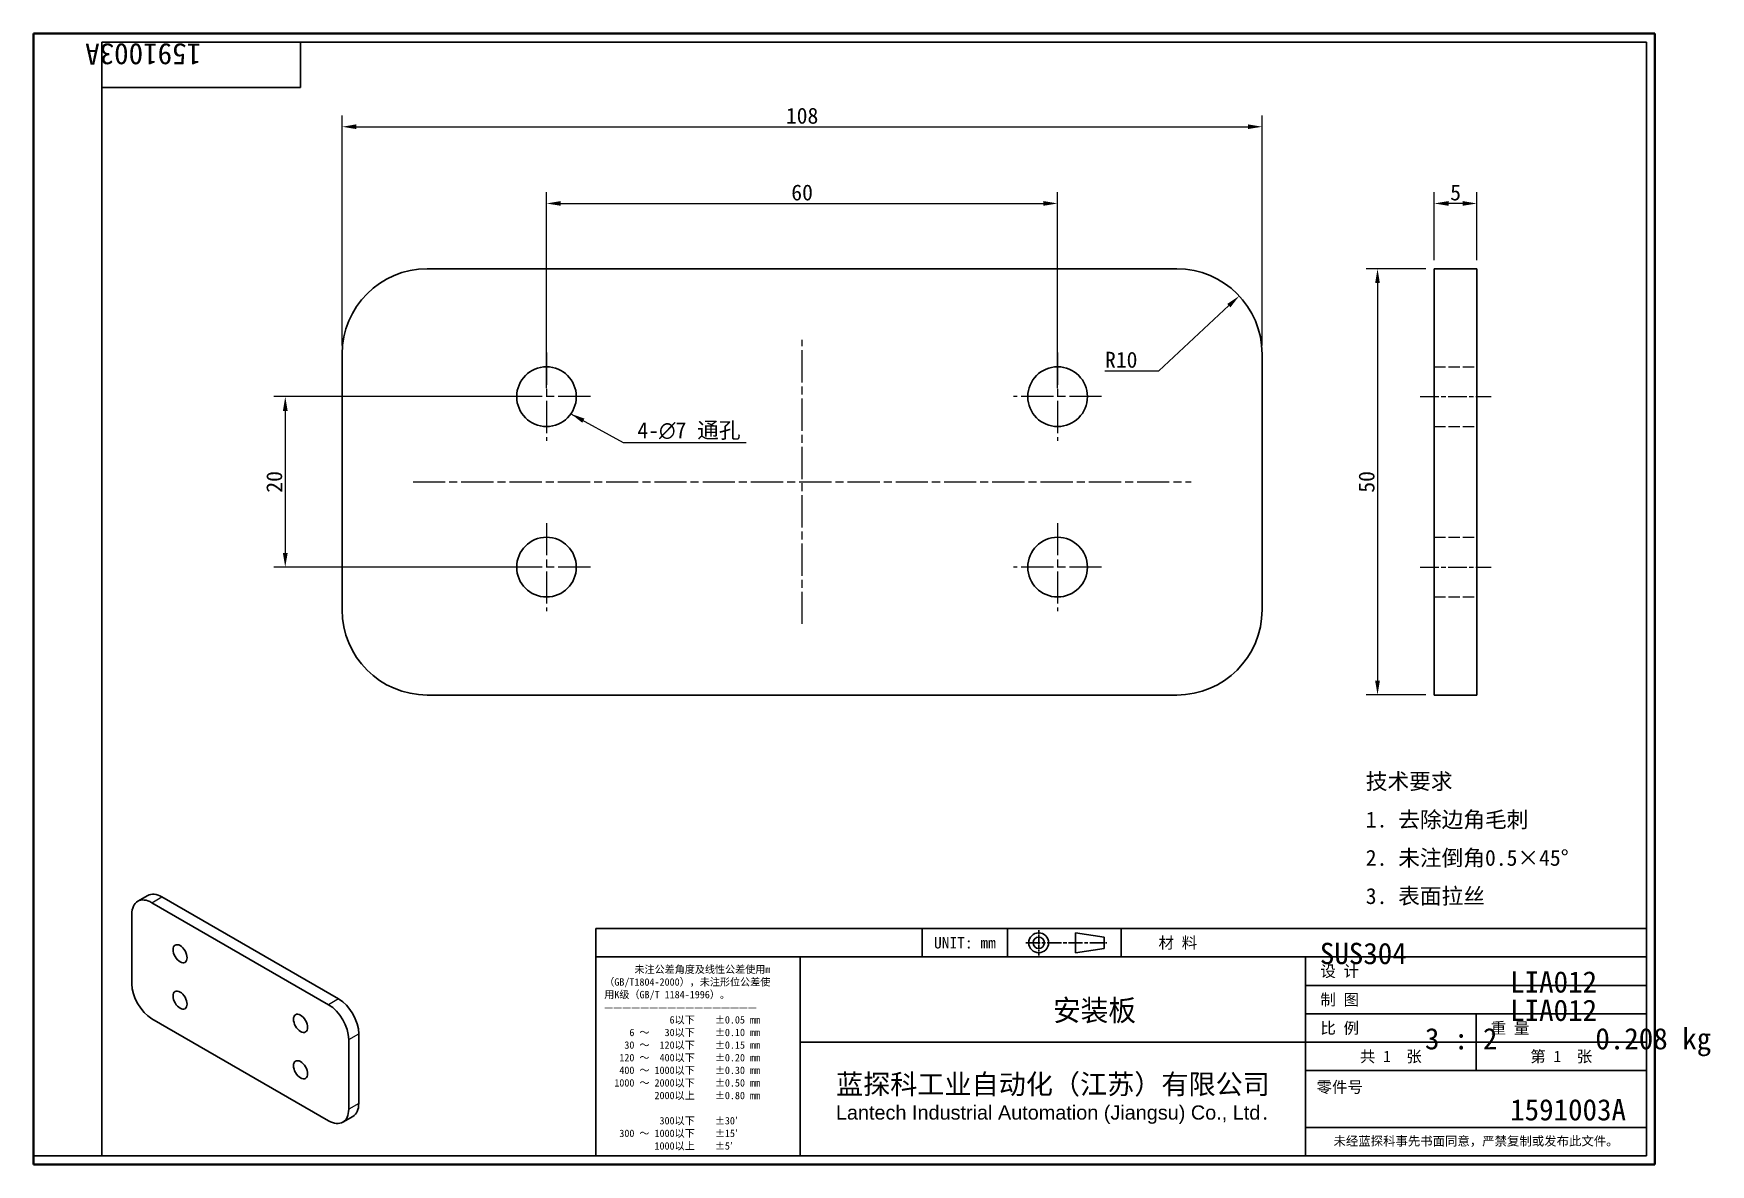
# Model space of a CAD drawing. Header units: millimetres. Extents: x 4 to 201, y 4 to 136.
import ezdxf
from ezdxf.enums import TextEntityAlignment as Align

# ---------------------------------------------------------------- set-up
doc = ezdxf.new("R2018")
doc.units = ezdxf.units.MM
doc.header["$LTSCALE"] = 0.666667
doc.linetypes.add('CHAIN', pattern=[0.3543, 0.2362, -0.0295, 0.0591, -0.0295])
doc.linetypes.add('DASHED', pattern=[0.2067, 0.1654, -0.0413])
for name, color, linetype, lineweight in [('1', 7, 'Continuous', 18), ('可见 (ISO)', 7, 'Continuous', 25), ('可见窄的 (ISO)', 7, 'Continuous', 18), ('图框 (ISO)', 7, 'Continuous', 35), ('标题 (ISO)', 7, 'Continuous', 25)]:
    doc.layers.add(name, color=color, linetype=linetype, lineweight=lineweight)
for name, color, linetype, lineweight, true_color in [('中心标记 (ISO)', 1, 'CHAIN', 18, 0xff0000), ('中心线 (ISO)', 1, 'CHAIN', 18, 0xff0000), ('尺寸 (ISO)', 7, 'Continuous', 18, 0x008000), ('符号 (ISO)', 7, 'Continuous', 18, 0x008000), ('隐藏 (ISO)', 5, 'DASHED', 18, 0x0000ff)]:
    doc.layers.add(name, color=color, linetype=linetype, lineweight=lineweight, true_color=true_color)
doc.styles.get("Standard").update_dxf_attribs({"font": 'simfang.ttf'})
doc.styles.add('文本样式164', font='SimSun.ttf')
doc.styles.add('最新国标', font='simfang.ttf')
doc.styles.add('注释文本 (ISO)', font='simfang.ttf')
doc.dimstyles.new('默认 (GB)', dxfattribs={"dimscale": 0.666667, "dimtxt": 2.8, "dimasz": 2.5, "dimexe": 2, "dimexo": 1.5, "dimgap": 0.5, "dimtad": 1, "dimtoh": 1, "dimdsep": 46, "dimtxsty": '最新国标', "dimcen": 0.09, "dimdle": 10, "dimclrd": 256, "dimclre": 256, "dimclrt": 256, "dimaunit": 1, "dimadec": 3, "dimazin": 2, "dimtfac": 0.535714, "dimtdec": 3, "dimtmove": 0, "dimatfit": 3, "dimfxl": 0, "dimtolj": 1, "dimlwd": -1, "dimlwe": -1, "dimarcsym": 0})
doc.dimstyles.new('默认 (GB)$7', dxfattribs={"dimscale": 0.666667, "dimtxt": 2.8, "dimasz": 2.5, "dimexe": 2, "dimexo": 1.5, "dimgap": 0.5, "dimtad": 1, "dimtoh": 1, "dimdsep": 46, "dimtxsty": '最新国标', "dimcen": 0.09, "dimdle": 10, "dimclrd": 256, "dimclre": 256, "dimclrt": 256, "dimaunit": 1, "dimadec": 3, "dimazin": 2, "dimtfac": 0.535714, "dimtdec": 3, "dimtmove": 0, "dimatfit": 3, "dimfxl": 0, "dimtolj": 1, "dimlwd": -1, "dimlwe": -1, "dimarcsym": 0})

# ---------------------------------------------------------------- blocks, each defined once
blk = doc.blocks.new('图框 最新国标')
at = {"layer": '图框 (ISO)'}
for p, q in [((6, 7), (6, 204.5)), ((6, 204.5), (291.5, 204.5)), ((291.5, 204.5), (291.5, 5.5)), ((6, 7), (6, 5.5)), ((6, 7), (6, 5.5)), ((291.5, 5.5), (6, 5.5))]:
    blk.add_line(p, q, dxfattribs=at)
at = {"layer": '图框 (ISO)', "color": 7, "linetype": 'Continuous', "lineweight": 25}
for p, q in [((18, 203), (290, 203)), ((18, 7), (18, 203)), ((18, 203), (290, 203)), ((53, 203), (53, 195)), ((290, 203), (290, 7)), ((290, 203), (290, 7)), ((53, 195), (18, 195)), ((290, 7), (6, 7)), ((290, 7), (18, 7))]:
    blk.add_line(p, q, dxfattribs=at)
at = {"layer": '图框 (ISO)', "lineweight": 30}
blk.add_attdef('零件代号', text='', height=2.5, rotation=180, dxfattribs=at).set_placement((35.5, 199), align=Align.MIDDLE_CENTER)
blk = doc.blocks.new('标题栏 最新国标')
at = {"layer": '标题 (ISO)'}
for p, q in [((381.98, -183.84), (196.98, -183.84)), ((196.98, -183.84), (196.98, -223.84)), ((254.48, -183.84), (254.48, -188.84)), ((269.48, -183.84), (269.48, -188.84)), ((281.48, -188.09), (281.48, -184.59)), ((281.48, -184.59), (286.48, -185.34)), ((286.48, -185.34), (286.48, -187.34)), ((289.48, -183.84), (289.48, -188.84)), ((381.98, -223.84), (381.98, -183.84)), ((383.48, -183.84), (383.48, -225.34)), ((196.98, -188.84), (381.98, -188.84)), ((232.98, -188.84), (232.98, -223.84)), ((286.48, -187.34), (281.48, -188.09)), ((321.98, -188.84), (321.98, -223.84)), ((321.98, -193.84), (381.98, -193.84)), ((321.98, -198.84), (381.98, -198.84)), ((351.98, -198.84), (351.98, -208.84)), ((321.98, -203.84), (232.98, -203.84)), ((321.98, -203.84), (381.98, -203.84)), ((321.98, -208.84), (381.98, -208.84)), ((321.98, -218.84), (381.98, -218.84)), ((196.98, -223.84), (381.98, -223.84)), ((383.48, -225.34), (196.98, -225.34))]:
    blk.add_line(p, q, dxfattribs=at)
at = {"layer": '标题 (ISO)', "linetype": 'CHAIN', "ltscale": 5.000333}
blk.add_line((274.98, -184.09), (274.98, -188.59), dxfattribs=at)
at = {"layer": '标题 (ISO)', "linetype": 'CHAIN', "ltscale": 15.834605}
blk.add_line((272.73, -186.34), (286.98, -186.34), dxfattribs=at)
at = {"layer": '标题 (ISO)'}
for radius in [1.75, 1]:
    blk.add_circle((274.98, -186.34), radius, dxfattribs=at)
at = {"layer": '1', "style": '文本样式164'}
for s, p in [('UNIT: mm', (261.98, -186.34)), ('材 料', (299.48, -186.34)), ('设 计', (327.98, -191.34)), ('制 图', (327.98, -196.34)), ('比 例', (327.98, -201.34)), ('重 量', (357.98, -201.34)), ('共 1  张', (336.98, -206.34)), ('第 1  张', (366.98, -206.34))]:
    blk.add_text(s, height=2, dxfattribs=at).set_placement(p, align=Align.MIDDLE_CENTER)
at = {"layer": '标题 (ISO)', "style": '注释文本 (ISO)'}
for s, insert, char_height, attachment_point, line_spacing_factor in [('\\fSimSun|b0|i0;{\\H1.3000;      未注公差角度及线性公差使用m\\P}\\fSimSun|b0|i0;{\\H1.3000;（GB/T1804-2000），未注形位公差使\\P}\\fSimSun|b0|i0;{\\H1.3000;用K级（GB/T 1184-1996）。\\P}\\fSimSun|b0|i0;{\\H1.3000;—————————————————\\P}\\fSimSun|b0|i0;{\\H1.3000;             6以下    ±0.05 mm\\P}\\fSimSun|b0|i0;{\\H1.3000;     6 ～   30以下    ±0.10 mm\\P}\\fSimSun|b0|i0;{\\H1.3000;    30 ～  120以下    ±0.15 mm\\P}\\fSimSun|b0|i0;{\\H1.3000;   120 ～  400以下    ±0.20 mm\\P}\\fSimSun|b0|i0;{\\H1.3000;   400 ～ 1000以下    ±0.30 mm\\P}\\fSimSun|b0|i0;{\\H1.3000;  1000 ～ 2000以下    ±0.50 mm\\P}\\fSimSun|b0|i0;{\\H1.3000;          2000以上    ±0.80 mm\\P}\\fSimSun|b0|i0;{\\H1.3000;\\P}\\fSimSun|b0|i0;{\\H1.3000;           300以下    ±30′\\P}\\fSimSun|b0|i0;{\\H1.3000;   300 ～ 1000以下    ±15′\\P}\\fSimSun|b0|i0;{\\H1.3000;          1000以上    ±5′}', (198.48, -206.63), 1.3, 4, 1.023913), ('\\pxsm0.94;\\fMicrosoft YaHei|b0|i0;{\\H3.5000;蓝探科工业自动化（江苏）有限公司\\P}\\fArial|b0|i0;{\\H2.5000;Lantech Industrial Automation (Jiangsu) Co., Ltd}\\fFangSong|b0|i0;{\\H2.5000;.}', (277.48, -213.84), 2, 5, 0.978695)]:
    blk.add_mtext(s, dxfattribs=dict(at, insert=insert, char_height=char_height, attachment_point=attachment_point, line_spacing_factor=line_spacing_factor))
at = {"layer": '标题 (ISO)', "attachment_point": 5, "style": '注释文本 (ISO)'}
for s, insert, char_height in [('\\fFangSong|b0|i0;零件号', (327.98, -211.84), 2), ('\\fSimSun|b0|i0;{\\H1.6000;未经蓝探科事先书面同意，严禁复制或发布此文件。}', (351.98, -221.34), 1.6)]:
    blk.add_mtext(s, dxfattribs=dict(at, insert=insert, char_height=char_height))
at = {"layer": '标题 (ISO)', "lineweight": 30, "flags": 104}
for tag, height, p in [('材料', 2, (324.48, -186.34)), ('设计人', 2, (357.98, -191.34)), ('库存编号', 3.5, (277.48, -196.34)), ('设计人', 2, (357.98, -196.34)), ('视图比例', 2, (342.98, -201.34)), ('质量\\P3;', 2, (372.98, -201.34)), ('零件代号', 3.5, (357.98, -213.84))]:
    blk.add_attdef(tag, text='', height=height, dxfattribs=at).set_placement(p, align=Align.MIDDLE_CENTER)
blk = doc.blocks.new('*D5')
at = {"layer": 'Defpoints', "color": 0, "transparency": 16777216}
for p in [(124.22, 116.4), (64.22, 93.74), (124.22, 93.74)]:
    blk.add_point(p, dxfattribs=at)
at = {"layer": '尺寸 (ISO)', "color": 116, "true_color": 0x00803f, "transparency": 16777216}
for p, q in [((64.22, 94.74), (64.22, 117.74)), ((65.88, 116.4), (122.55, 116.4)), ((124.22, 94.74), (124.22, 117.74))]:
    blk.add_line(p, q, dxfattribs=at)
for points in [[(65.88, 116.68), (65.88, 116.13), (64.22, 116.4)], [(122.55, 116.68), (122.55, 116.13), (124.22, 116.4)]]:
    blk.add_solid(points, dxfattribs=at)
at = {"layer": '尺寸 (ISO)', "transparency": 16777216, "insert": (94.22, 117.68), "char_height": 1.867, "attachment_point": 5, "style": '最新国标'}
blk.add_mtext('\\A1;60', dxfattribs=at)
blk = doc.blocks.new('*D6')
at = {"layer": 'Defpoints', "color": 0, "transparency": 16777216}
for p in [(168.43, 116.4), (168.43, 108.74), (173.43, 108.74)]:
    blk.add_point(p, dxfattribs=at)
at = {"layer": '尺寸 (ISO)', "color": 116, "true_color": 0x00803f, "transparency": 16777216}
for p, q in [((168.43, 109.74), (168.43, 117.74)), ((171.77, 116.4), (170.1, 116.4)), ((173.43, 109.74), (173.43, 117.74))]:
    blk.add_line(p, q, dxfattribs=at)
for points in [[(170.1, 116.68), (170.1, 116.13), (168.43, 116.4)], [(171.77, 116.68), (171.77, 116.13), (173.43, 116.4)]]:
    blk.add_solid(points, dxfattribs=at)
at = {"layer": '尺寸 (ISO)', "transparency": 16777216, "insert": (170.93, 117.68), "char_height": 1.867, "attachment_point": 5, "style": '最新国标'}
blk.add_mtext('\\A1;5', dxfattribs=at)
blk = doc.blocks.new('*D7')
at = {"layer": 'Defpoints', "color": 0, "transparency": 16777216}
for p in [(64.22, 93.74), (33.55, 73.74), (64.22, 73.74)]:
    blk.add_point(p, dxfattribs=at)
at = {"layer": '尺寸 (ISO)', "color": 116, "true_color": 0x00803f, "transparency": 16777216}
for p, q in [((63.22, 93.74), (32.22, 93.74)), ((33.55, 92.07), (33.55, 75.4)), ((63.22, 73.74), (32.22, 73.74))]:
    blk.add_line(p, q, dxfattribs=at)
for points in [[(33.27, 92.07), (33.83, 92.07), (33.55, 93.74)], [(33.27, 75.4), (33.83, 75.4), (33.55, 73.74)]]:
    blk.add_solid(points, dxfattribs=at)
at = {"layer": '尺寸 (ISO)', "transparency": 16777216, "insert": (32.27, 83.74), "char_height": 1.867, "attachment_point": 5, "rotation": 90, "style": '最新国标'}
blk.add_mtext('\\A1;20', dxfattribs=at)
blk = doc.blocks.new('*D8')
at = {"layer": 'Defpoints', "color": 0, "transparency": 16777216}
for p in [(168.43, 108.74), (161.77, 58.74), (168.43, 58.74)]:
    blk.add_point(p, dxfattribs=at)
at = {"layer": '尺寸 (ISO)', "color": 116, "true_color": 0x00803f, "transparency": 16777216}
for p, q in [((167.43, 108.74), (160.43, 108.74)), ((161.77, 107.07), (161.77, 60.4)), ((167.43, 58.74), (160.43, 58.74))]:
    blk.add_line(p, q, dxfattribs=at)
for points in [[(161.49, 107.07), (162.04, 107.07), (161.77, 108.74)], [(161.49, 60.4), (162.04, 60.4), (161.77, 58.74)]]:
    blk.add_solid(points, dxfattribs=at)
at = {"layer": '尺寸 (ISO)', "transparency": 16777216, "insert": (160.49, 83.74), "char_height": 1.867, "attachment_point": 5, "rotation": 90, "style": '最新国标'}
blk.add_mtext('\\A1;50', dxfattribs=at)
blk = doc.blocks.new('*D9')
at = {"layer": 'Defpoints', "color": 0, "transparency": 16777216}
for p in [(148.22, 125.4), (40.22, 98.74), (148.22, 98.74)]:
    blk.add_point(p, dxfattribs=at)
at = {"layer": '尺寸 (ISO)', "color": 116, "true_color": 0x00803f, "transparency": 16777216}
for p, q in [((40.22, 99.74), (40.22, 126.74)), ((148.22, 99.74), (148.22, 126.74)), ((41.88, 125.4), (146.55, 125.4))]:
    blk.add_line(p, q, dxfattribs=at)
for points in [[(41.88, 125.68), (41.88, 125.13), (40.22, 125.4)], [(146.55, 125.68), (146.55, 125.13), (148.22, 125.4)]]:
    blk.add_solid(points, dxfattribs=at)
at = {"layer": '尺寸 (ISO)', "transparency": 16777216, "insert": (94.22, 126.68), "char_height": 1.867, "attachment_point": 5, "style": '最新国标'}
blk.add_mtext('\\A1;108', dxfattribs=at)
blk = doc.blocks.new('*D10')
at = {"layer": 'Defpoints', "color": 0, "transparency": 16777216}
for p in [(145.53, 105.55), (138.22, 98.74)]:
    blk.add_point(p, dxfattribs=at)
at = {"layer": '尺寸 (ISO)', "color": 116, "true_color": 0x00803f, "transparency": 16777216}
for p, q in [((136.11, 96.78), (144.31, 104.42)), ((129.75, 96.78), (136.11, 96.78))]:
    blk.add_line(p, q, dxfattribs=at)
blk.add_solid([(144.13, 104.62), (144.5, 104.21), (145.53, 105.55)], dxfattribs=at)
at = {"layer": '尺寸 (ISO)', "transparency": 16777216, "insert": (131.68, 98.05), "char_height": 1.867, "attachment_point": 5, "style": '最新国标'}
blk.add_mtext('\\A1;R10', dxfattribs=at)

msp = doc.modelspace()

# ---------------------------------------------------------------- linework, layer by layer
at = {"layer": '中心标记 (ISO)', "ltscale": 23.990969}
for p, q in [((64.216, 98.903), (64.216, 88.57)), ((124.216, 98.903), (124.216, 88.57)), ((69.382, 93.737), (59.049, 93.737)), ((129.382, 93.737), (119.049, 93.737)), ((64.216, 78.903), (64.216, 68.57)), ((124.216, 78.903), (124.216, 68.57)), ((69.382, 73.737), (59.049, 73.737)), ((129.382, 73.737), (119.049, 73.737))]:
    msp.add_line(p, q, dxfattribs=at)
at = {"layer": '中心线 (ISO)', "ltscale": 23.990969}
for p, q in [((94.216, 67.07), (94.216, 100.403)), ((48.549, 83.737), (139.882, 83.737))]:
    msp.add_line(p, q, dxfattribs=at)
at = {"layer": '中心线 (ISO)', "ltscale": 13.889993}
for p, q in [((166.765, 93.737), (175.099, 93.737)), ((166.765, 73.737), (175.099, 73.737))]:
    msp.add_line(p, q, dxfattribs=at)
at = {"layer": '可见 (ISO)'}
for p, q in [((50.216, 108.737), (138.216, 108.737)), ((168.432, 98.737), (168.432, 108.737)), ((173.432, 108.737), (168.432, 108.737)), ((173.432, 108.737), (173.432, 98.737)), ((40.216, 68.737), (40.216, 98.737)), ((148.216, 98.737), (148.216, 68.737)), ((168.432, 98.737), (168.432, 68.737)), ((173.432, 68.737), (173.432, 98.737)), ((168.432, 58.737), (168.432, 68.737)), ((173.432, 68.737), (173.432, 58.737)), ((138.216, 58.737), (50.216, 58.737)), ((168.432, 58.737), (173.432, 58.737)), ((17.41, 35.219), (16.231, 34.539)), ((17.898, 34.374), (38.64, 22.399)), ((39.818, 23.079), (19.076, 35.054)), ((15.541, 24.848), (15.541, 33.013)), ((38.64, 8.79), (17.898, 20.766)), ((40.997, 18.316), (40.997, 10.151)), ((42.175, 10.831), (42.175, 18.996)), ((41.485, 9.306), (40.306, 8.625))]:
    msp.add_line(p, q, dxfattribs=at)
for centre in [(64.216, 93.737), (124.216, 93.737), (64.216, 73.737), (124.216, 73.737)]:
    msp.add_circle(centre, 3.5, dxfattribs=at)
for centre, start, end in [((50.216, 98.737), 90, 180), ((138.216, 98.737), 0, 90), ((50.216, 68.737), 180, 270), ((138.216, 68.737), 270, 0)]:
    msp.add_arc(centre, 10, start, end, dxfattribs=at)
for centre, major_axis, start_param, end_param in [((19.076, 32.333), (-1.667, 2.887), 5.4977871, 6.2831853), ((17.898, 31.652), (-1.667, 2.887), 5.4977871, 7.0685835), ((17.898, 23.487), (-1.667, 2.887), 0.7853982, 2.3561945), ((38.64, 19.677), (1.667, -2.887), 0.7853982, 2.3561945), ((39.818, 20.357), (-1.667, 2.887), 3.9269908, 5.4977871), ((38.64, 11.512), (1.667, -2.887), 5.4977871, 7.0685835), ((39.818, 12.192), (1.667, -2.887), 0, 0.7853982)]:
    msp.add_ellipse(centre, major_axis=major_axis, ratio=0.5773503, start_param=start_param, end_param=end_param, dxfattribs=at)
for centre in [(21.198, 28.386), (21.198, 22.943), (35.34, 20.221), (35.34, 14.778)]:
    msp.add_ellipse(centre, major_axis=(0.583, -1.01), ratio=0.5773503, dxfattribs=at)
at = {"layer": '可见窄的 (ISO)'}
for p, q in [((17.898, 34.374), (19.076, 35.054)), ((39.818, 23.079), (38.64, 22.399)), ((40.997, 18.316), (42.175, 18.996)), ((42.175, 10.831), (40.997, 10.151))]:
    msp.add_line(p, q, dxfattribs=at)
at = {"layer": '隐藏 (ISO)', "ltscale": 12.094824}
for p, q in [((168.432, 97.237), (173.432, 97.237)), ((168.432, 90.237), (173.432, 90.237)), ((168.432, 77.237), (173.432, 77.237)), ((168.432, 70.237), (173.432, 70.237))]:
    msp.add_line(p, q, dxfattribs=at)

# ---------------------------------------------------------------- block references
ref = msp.add_blockref('图框 最新国标', (0, 0), dxfattribs=dict(xscale=0.6666666666666666, yscale=0.6666666666666666, zscale=0.6666666666666666))
lines = msp.add_mtext('1591003A', dxfattribs={"layer": '图框 (ISO)', "insert": (23.667, 132.667), "char_height": 2.5, "attachment_point": 1, "rotation": 180})
ref.add_attrib('零件代号', '', (23.667, 132.667)).embed_mtext(lines)
ref = msp.add_blockref('标题栏 最新国标', (-61.322, 153.896), dxfattribs=dict(xscale=0.6666666666666666, yscale=0.6666666666666666, zscale=0.6666666666666666))
lines = msp.add_mtext('1591003A', dxfattribs={"layer": '标题 (ISO)', "insert": (177.333, 11.333), "char_height": 2.5, "attachment_point": 1})
ref.add_attrib('零件代号', '', (177.333, 11.333), dxfattribs={"flags": 104}).embed_mtext(lines)
lines = msp.add_mtext('安装板', dxfattribs={"layer": '标题 (ISO)', "insert": (123.667, 23), "char_height": 2.5, "attachment_point": 1})
ref.add_attrib('库存编号', '', (123.667, 23), dxfattribs={"flags": 104}).embed_mtext(lines)
lines = msp.add_mtext('0.208 kg', dxfattribs={"layer": '标题 (ISO)', "insert": (187.333, 19.667), "char_height": 2.5, "attachment_point": 1})
ref.add_attrib('质量\\P3;', '', (187.333, 19.667), dxfattribs={"flags": 104}).embed_mtext(lines)
lines = msp.add_mtext('3 : 2', dxfattribs={"layer": '标题 (ISO)', "insert": (167.333, 19.667), "char_height": 2.5, "attachment_point": 1})
ref.add_attrib('视图比例', '', (167.333, 19.667), dxfattribs={"flags": 104}).embed_mtext(lines)
lines = msp.add_mtext('LIA012', dxfattribs={"layer": '标题 (ISO)', "insert": (177.333, 26.333), "char_height": 2.5, "attachment_point": 1})
ref.add_attrib('设计人', '', (177.333, 26.333), dxfattribs={"flags": 104}).embed_mtext(lines)
lines = msp.add_mtext('LIA012', dxfattribs={"layer": '标题 (ISO)', "insert": (177.333, 23), "char_height": 2.5, "attachment_point": 1})
ref.add_attrib('设计人', '', (177.333, 23), dxfattribs={"flags": 104}).embed_mtext(lines)
lines = msp.add_mtext('SUS304', dxfattribs={"layer": '标题 (ISO)', "insert": (155, 29.667), "char_height": 2.5, "attachment_point": 1})
ref.add_attrib('材料', '', (155, 29.667), dxfattribs={"flags": 104}).embed_mtext(lines)

# ---------------------------------------------------------------- texts
at = {"layer": '符号 (ISO)', "char_height": 1.86667}
for s, insert, width, attachment_point, line_spacing_factor, style in [('4-\\fAIGDT|b0|i0;{\\H1.8667;n}\\fFangSong|b0|i0;{\\H1.8667;7 通孔}', (74.888, 88.663), 13.40276, 7, 0.49, '最新国标'), ('\\fFangSong|b0|i0;{\\H1.8667;技术要求\\P}\\fFangSong|b0|i0;{\\H1.8667;1. 去除边角毛刺\\P}\\fFangSong|b0|i0;{\\H1.8667;2. 未注倒角0.5×45°\\P}\\fFangSong|b0|i0;{\\H1.8667;3. 表面拉丝}', (160.386, 41.779), 27.94542, 4, 1.441304, '注释文本 (ISO)')]:
    msp.add_mtext(s, dxfattribs=dict(at, insert=insert, width=width, attachment_point=attachment_point, line_spacing_factor=line_spacing_factor, style=style))

# ---------------------------------------------------------------- dimensions: what is measured, and where the dimension line sits
at = {"layer": '尺寸 (ISO)', "color": 116, "true_color": 0x00803f}
dim = msp.add_linear_dim(base=(148.216, 125.403), p1=(40.216, 98.737), p2=(148.216, 98.737), dimstyle='默认 (GB)', override={"dimgap": 0.5, "dimtoh": 0, "dimdec": 2, "dimtol": 0, "dimlim": 0, "dimtp": 0, "dimtm": 0, "dimtdec": 3, "dimtofl": 0, "dimatfit": 1}, dxfattribs=at)
dim.commit()
dim.dimension.update_dxf_attribs({"geometry": '*D9', "text_midpoint": (94.216, 125.403), "dimtype": 160})
for base, p1, p2, angle, picture, middle in [((124.216, 116.403), (64.216, 93.737), (124.216, 93.737), 180, '*D5', (94.216, 116.403)), ((168.432, 116.403), (173.432, 108.737), (168.432, 108.737), 180, '*D6', (170.932, 116.403)), ((161.765, 58.737), (168.432, 108.737), (168.432, 58.737), 90, '*D8', (161.765, 83.737)), ((33.549, 73.737), (64.216, 93.737), (64.216, 73.737), 90, '*D7', (33.549, 83.737))]:
    dim = msp.add_linear_dim(base=base, p1=p1, p2=p2, angle=angle, dimstyle='默认 (GB)', override={"dimgap": 0.5, "dimtoh": 0, "dimdec": 2, "dimtol": 0, "dimlim": 0, "dimtp": 0, "dimtm": 0, "dimtdec": 3, "dimtofl": 0, "dimatfit": 1}, dxfattribs=at)
    dim.commit()
    dim.dimension.update_dxf_attribs({"geometry": picture, "text_midpoint": middle, "dimtype": 160})
dim = msp.add_radius_dim(center=(138.216, 98.737), mpoint=(145.534, 105.551), dimstyle='默认 (GB)', override={"dimgap": 0.5, "dimtih": 1, "dimdec": 2, "dimlfac": 1, "dimcen": 0, "dimtol": 0, "dimlim": 0, "dimtp": 0, "dimtm": 0, "dimtdec": 3}, dxfattribs=at)
dim.commit()
dim.dimension.update_dxf_attribs({"geometry": '*D10', "text_midpoint": (131.682, 96.777), "dimtype": 164})

# ---------------------------------------------------------------- leaders
at = {"layer": '符号 (ISO)', "annotation_type": 0, "has_hookline": 1, "hookline_direction": 0, "text_width": 12.785}
msp.add_leader([(67.08, 91.726), (73.222, 88.351), (74.888, 88.351)], dimstyle='默认 (GB)$7', override={"dimgap": 0, "dimtad": 1}, dxfattribs=at)

doc.saveas('drawing.dxf')
